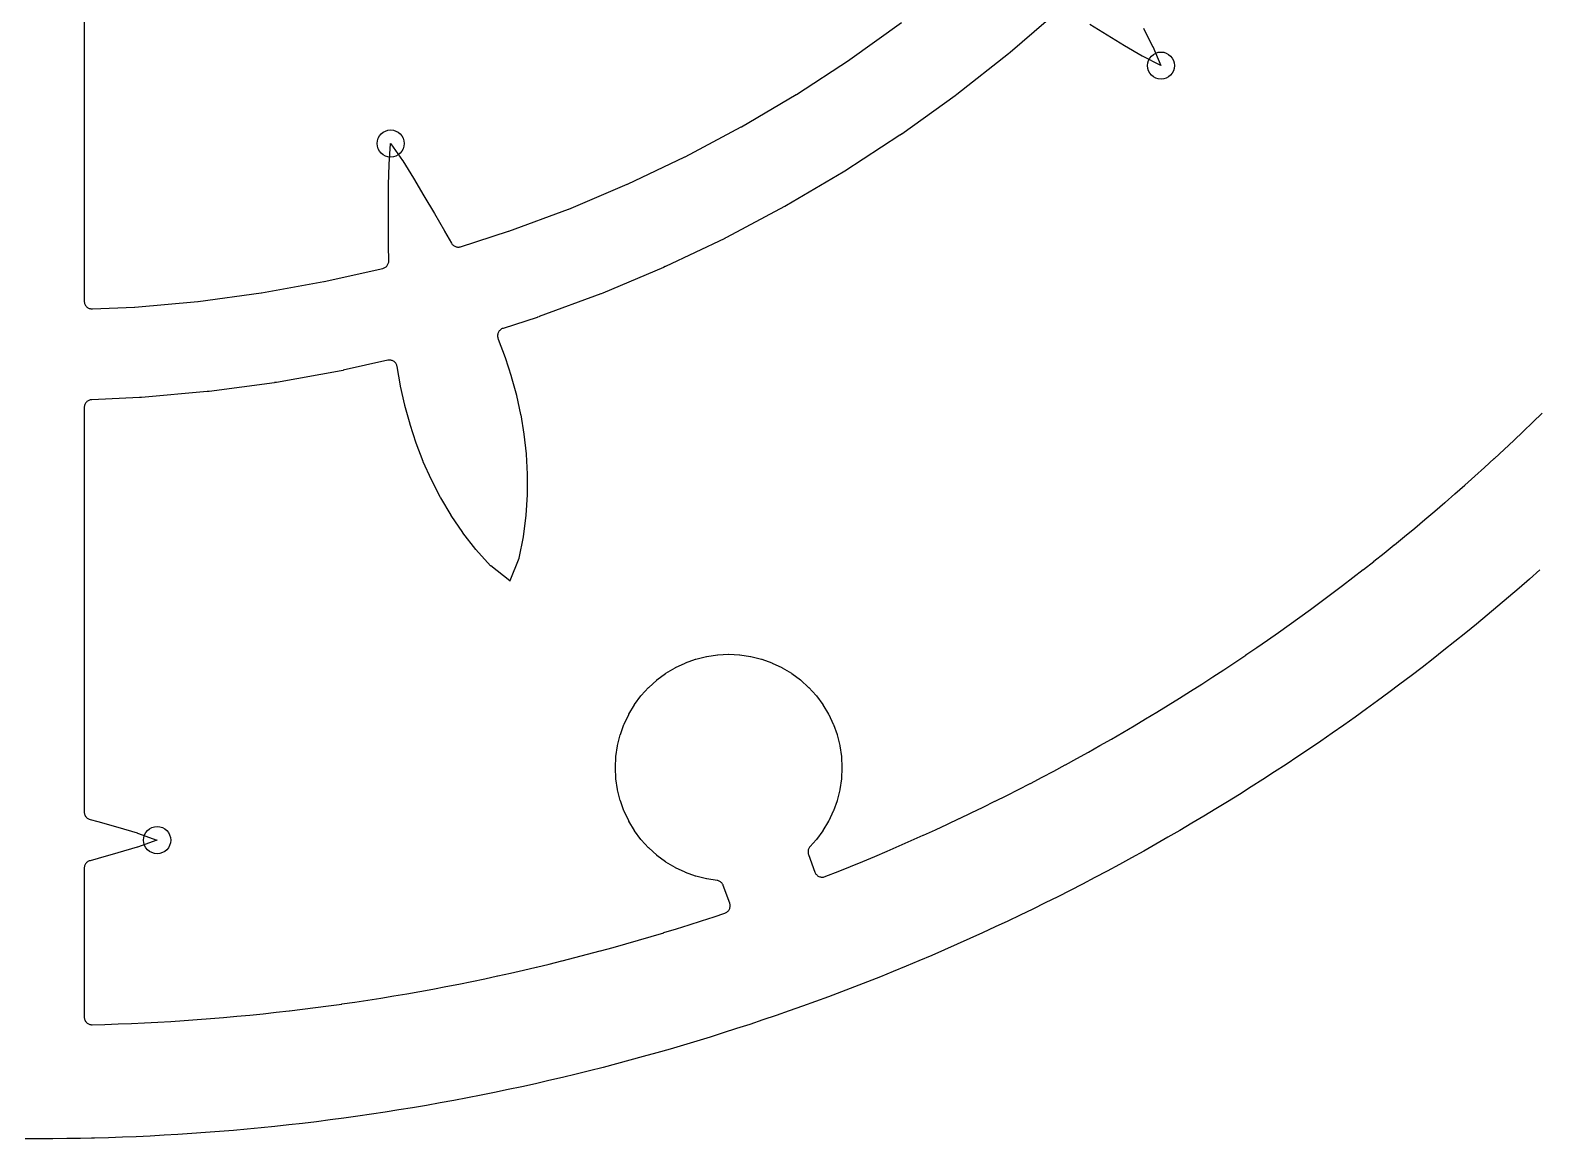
# Model space of a CAD drawing. Header units: millimetres. Extents: x -72 to 72, y -72 to 72.
# Drawn here: x -0.28 to 47.99, y -72.45 to -37.03 of the extents above; entities that cross this region are included whole.
import ezdxf

# ---------------------------------------------------------------- set-up
doc = ezdxf.new("R2010")
doc.units = ezdxf.units.MM
for name, color, linetype in [('CUT_INNER', 6, 'Continuous'), ('CUT_OUTER', 1, 'Continuous'), ('ENGRAVE', 7, 'Continuous')]:
    doc.layers.add(name, color=color, linetype=linetype)

msp = doc.modelspace()

# ---------------------------------------------------------------- linework, layer by layer
at = {"layer": 'CUT_INNER'}
for points in [[(1.449, -31.2659), (1.449, -45.6839), (1.4503, -45.7091), (1.4541, -45.7341), (1.4604, -45.7585), (1.4691, -45.7822), (1.4802, -45.8048), (1.4935, -45.8263), (1.5089, -45.8463), (1.5262, -45.8646), (1.5453, -45.8811), (1.5659, -45.8956), (1.5879, -45.9079), (1.6111, -45.918), (1.6351, -45.9256), (1.6598, -45.9308), (1.6849, -45.9335), (1.7101, -45.9337), (3.0523, -45.8741), (3.0634, -45.8734), (5.0842, -45.6935), (5.0952, -45.6923), (7.1061, -45.423), (7.117, -45.4213), (9.114, -45.0631), (9.1248, -45.0609), (10.9928, -44.6395), (11.0163, -44.633), (11.0391, -44.6242), (11.0609, -44.6133), (11.0815, -44.6002), (11.1008, -44.5852), (11.1185, -44.5684), (11.1345, -44.55), (11.1486, -44.5301), (11.1607, -44.5089), (11.1707, -44.4866), (11.1784, -44.4635), (11.1839, -44.4397), (11.187, -44.4155), (11.1877, -44.3911), (11.1793, -43.9338), (11.1793, -43.9324), (11.1747, -43.2824), (11.1755, -42.629), (11.1808, -41.9743), (11.1808, -41.973), (11.1931, -41.321), (11.1934, -41.3135), (11.2453, -40.6558), (11.246, -40.6507), (11.2494, -40.6551), (11.6278, -41.1951), (11.6319, -41.2013), (11.9735, -41.7568), (11.9742, -41.7579), (12.3102, -42.3178), (12.6425, -42.88), (12.9695, -43.4441), (12.9702, -43.4454), (13.1882, -43.8315), (13.2013, -43.8521), (13.2162, -43.8714), (13.233, -43.8891), (13.2514, -43.9051), (13.2713, -43.9192), (13.2925, -43.9313), (13.3148, -43.9413), (13.3379, -43.9491), (13.3617, -43.9546), (13.3859, -43.9577), (13.4103, -43.9585), (13.4347, -43.9569), (13.4588, -43.9529), (13.4823, -43.9466), (15.0144, -43.4548), (15.0248, -43.4512), (16.9271, -42.746), (16.9375, -42.7419), (18.8066, -41.9531), (18.8167, -41.9485), (20.6491, -41.0775), (20.659, -41.0726), (22.4509, -40.1212), (22.4606, -40.1157), (24.2085, -39.0858), (24.2179, -39.0799), (25.9184, -37.9735), (25.9276, -37.9672), (27.5774, -36.7864)], [(32.5874, -36.4217), (31.052, -37.7413), (31.0498, -37.7431), (31.0023, -37.7822), (31.0001, -37.7839), (29.3472, -39.0816), (29.345, -39.0833), (29.2958, -39.1202), (29.2936, -39.1218), (27.5848, -40.3449), (27.5825, -40.3465), (27.5317, -40.3812), (27.5294, -40.3827), (25.768, -41.5288), (25.7657, -41.5303), (25.7134, -41.5627), (25.711, -41.5641), (23.9005, -42.631), (23.8981, -42.6323), (23.8444, -42.6624), (23.842, -42.6637), (21.9859, -43.6492), (21.9835, -43.6504), (21.9285, -43.6781), (21.926, -43.6793), (20.0281, -44.5815), (20.0256, -44.5826), (19.9694, -44.6078), (19.9669, -44.6089), (18.0308, -45.426), (18.0283, -45.427), (17.9711, -45.4497), (17.9685, -45.4507), (15.9981, -46.1811), (15.9954, -46.182), (15.9373, -46.2021), (15.9347, -46.203), (14.8379, -46.5551), (14.8152, -46.5636), (14.7934, -46.5743), (14.7727, -46.5871), (14.7534, -46.6018), (14.7355, -46.6184), (14.7194, -46.6365), (14.7051, -46.6562), (14.6928, -46.6772), (14.6826, -46.6992), (14.6746, -46.7222), (14.6689, -46.7458), (14.6654, -46.7698), (14.6643, -46.7941), (14.6656, -46.8184), (14.6693, -46.8424), (14.6752, -46.866), (14.6834, -46.8889), (14.685, -46.8926), (14.6867, -46.897), (14.9049, -47.4854), (14.9067, -47.4903), (15.0992, -48.0851), (15.1008, -48.0907), (15.2655, -48.6926), (15.267, -48.6986), (15.4018, -49.3082), (15.403, -49.3146), (15.5063, -49.9326), (15.5072, -49.9393), (15.5773, -50.5662), (15.5779, -50.5732), (15.6131, -51.2094), (15.6133, -51.2165), (15.6119, -51.8626), (15.6117, -51.8701), (15.571, -52.5266), (15.5703, -52.5345), (15.4856, -53.2022), (15.4841, -53.2117), (15.3433, -53.8938), (15.3421, -53.8988), (15.3404, -53.9038), (15.0604, -54.6237), (15.058, -54.6289), (15.0533, -54.6256), (14.4466, -54.1475), (14.4427, -54.1441), (14.439, -54.1404), (13.9715, -53.6242), (13.9653, -53.6168), (13.5535, -53.0846), (13.5488, -53.078), (13.1805, -52.5331), (13.1765, -52.5268), (12.8473, -51.9709), (12.8438, -51.9646), (12.5512, -51.3986), (12.5482, -51.3923), (12.2903, -50.8166), (12.2877, -50.8104), (12.0629, -50.2255), (12.0607, -50.2194), (11.8674, -49.6257), (11.8656, -49.6198), (11.7019, -49.0176), (11.7005, -49.012), (11.5644, -48.4018), (11.5634, -48.3966), (11.4523, -47.7766), (11.4523, -47.7767), (11.4479, -47.7556), (11.4407, -47.7327), (11.4314, -47.7106), (11.42, -47.6894), (11.4066, -47.6695), (11.3913, -47.6509), (11.3744, -47.6339), (11.3559, -47.6186), (11.336, -47.6051), (11.3149, -47.5936), (11.2928, -47.5842), (11.2699, -47.5769), (11.2464, -47.5719), (11.2225, -47.5691), (11.1985, -47.5687), (11.1746, -47.5705), (11.1509, -47.5747), (9.7271, -47.8959), (9.7244, -47.8965), (9.6641, -47.9087), (9.6614, -47.9092), (7.593, -48.2802), (7.5902, -48.2807), (7.5294, -48.2902), (7.5267, -48.2906), (5.4439, -48.5695), (5.4411, -48.5698), (5.38, -48.5766), (5.3772, -48.5769), (3.284, -48.7632), (3.2813, -48.7634), (3.2199, -48.7675), (3.2171, -48.7676), (1.6879, -48.8355), (1.6642, -48.8377), (1.6407, -48.8422), (1.6179, -48.8488), (1.5957, -48.8576), (1.5745, -48.8685), (1.5544, -48.8813), (1.5356, -48.896), (1.5183, -48.9125), (1.5027, -48.9305), (1.4889, -48.9499), (1.4769, -48.9705), (1.467, -48.9922), (1.4592, -49.0147), (1.4535, -49.0379), (1.4501, -49.0615), (1.449, -49.0853), (1.449, -62.006), (1.4503, -62.031), (1.454, -62.0557), (1.4602, -62.08), (1.4688, -62.1035), (1.4798, -62.1261), (1.4929, -62.1474), (1.5081, -62.1674), (1.5252, -62.1857), (1.5441, -62.2021), (1.5645, -62.2167), (1.5862, -62.2291), (1.6091, -62.2392), (1.6329, -62.2471), (1.8879, -62.3169), (2.5181, -62.4943), (2.5194, -62.4947), (3.1452, -62.6781), (3.1523, -62.6804), (3.7728, -62.9034), (3.7779, -62.9055), (3.7728, -62.9077), (3.1523, -63.1306), (3.1452, -63.133), (2.5194, -63.3163), (2.5181, -63.3167), (1.8896, -63.4936), (1.6329, -63.564), (1.6091, -63.5718), (1.5862, -63.582), (1.5645, -63.5944), (1.5441, -63.6089), (1.5252, -63.6254), (1.5081, -63.6437), (1.4929, -63.6636), (1.4798, -63.6849), (1.4688, -63.7075), (1.4602, -63.731), (1.454, -63.7553), (1.4503, -63.78), (1.449, -63.8051), (1.449, -68.5564), (1.4502, -68.5813), (1.454, -68.606), (1.4601, -68.6302), (1.4687, -68.6537), (1.4795, -68.6761), (1.4926, -68.6974), (1.5077, -68.7173), (1.5247, -68.7356), (1.5434, -68.7521), (1.5637, -68.7666), (1.5854, -68.7791), (1.6081, -68.7893), (1.6318, -68.7972), (1.6562, -68.8027), (1.6809, -68.8057), (1.7059, -68.8063), (2.1105, -68.7951), (2.112, -68.7951), (2.5326, -68.7809), (2.5341, -68.7808), (2.9546, -68.7641), (2.9561, -68.764), (3.3764, -68.7446), (3.378, -68.7446), (3.7982, -68.7226), (3.7997, -68.7225), (4.2198, -68.698), (4.2213, -68.6979), (4.6412, -68.6708), (4.6428, -68.6707), (5.0625, -68.6411), (5.064, -68.641), (5.4836, -68.6087), (5.4851, -68.6086), (5.9045, -68.5738), (5.906, -68.5736), (6.3251, -68.5362), (6.3266, -68.5361), (6.7455, -68.4961), (6.747, -68.496), (7.1657, -68.4535), (7.1672, -68.4533), (7.5856, -68.4082), (7.5871, -68.408), (8.0052, -68.3604), (8.0067, -68.3602), (8.4245, -68.31), (8.426, -68.3098), (8.8434, -68.257), (8.845, -68.2568), (9.2621, -68.2015), (9.2636, -68.2012), (9.6804, -68.1433), (9.6819, -68.1431), (10.0983, -68.0827), (10.0999, -68.0824), (10.5159, -68.0194), (10.5174, -68.0192), (10.9331, -67.9536), (10.9346, -67.9534), (11.3498, -67.8852), (11.3513, -67.885), (11.7661, -67.8143), (11.7676, -67.8141), (12.182, -67.7409), (12.1835, -67.7406), (12.5974, -67.6648), (12.5989, -67.6646), (13.0124, -67.5863), (13.0139, -67.586), (13.4268, -67.5051), (13.4283, -67.5048), (13.8408, -67.4215), (13.8423, -67.4212), (14.2542, -67.3353), (14.2557, -67.335), (14.6671, -67.2466), (14.6686, -67.2462), (15.0794, -67.1553), (15.0809, -67.155), (15.4912, -67.0615), (15.4927, -67.0612), (15.9024, -66.9652), (15.9039, -66.9648), (16.313, -66.8664), (16.3145, -66.866), (16.723, -66.765), (16.7245, -66.7646), (17.1323, -66.6611), (17.1338, -66.6608), (17.541, -66.5548), (17.5425, -66.5544), (17.9491, -66.4459), (17.9505, -66.4455), (18.3564, -66.3345), (18.3579, -66.3341), (18.7631, -66.2206), (18.7646, -66.2202), (19.1691, -66.1042), (19.1705, -66.1038), (19.5743, -65.9854), (19.5758, -65.9849), (19.9788, -65.864), (19.9803, -65.8636), (20.3826, -65.7402), (20.3841, -65.7397), (20.7856, -65.6139), (20.787, -65.6134), (21.1878, -65.4851), (21.1893, -65.4847), (21.5892, -65.3539), (21.5907, -65.3534), (21.9302, -65.2401), (21.9535, -65.231), (21.9757, -65.2197), (21.9967, -65.2061), (22.0162, -65.1906), (22.0341, -65.1732), (22.0502, -65.1541), (22.0643, -65.1335), (22.0762, -65.1116), (22.0859, -65.0886), (22.0933, -65.0648), (22.0983, -65.0403), (22.1008, -65.0155), (22.1008, -64.9906), (22.0983, -64.9657), (22.0934, -64.9413), (22.086, -64.9174), (21.8818, -64.3565), (21.8724, -64.334), (21.8608, -64.3125), (21.8471, -64.2923), (21.8316, -64.2735), (21.8143, -64.2562), (21.7954, -64.2408), (21.775, -64.2273), (21.7535, -64.2158), (21.7309, -64.2065), (21.7076, -64.1994), (21.6836, -64.1947), (21.353, -64.1456), (21.341, -64.1433), (21.008, -64.0599), (20.9963, -64.0563), (20.6731, -63.9407), (20.6618, -63.936), (20.3515, -63.7892), (20.3407, -63.7835), (20.0463, -63.607), (20.0361, -63.6002), (19.7605, -63.3957), (19.751, -63.388), (19.4967, -63.1575), (19.488, -63.1488), (19.2575, -62.8945), (19.2497, -62.885), (19.0453, -62.6093), (19.0385, -62.5991), (18.862, -62.3047), (18.8562, -62.2939), (18.7095, -61.9837), (18.7048, -61.9723), (18.5892, -61.6492), (18.5856, -61.6375), (18.5022, -61.3045), (18.4998, -61.2925), (18.4495, -60.953), (18.4483, -60.9408), (18.4314, -60.598), (18.4314, -60.5857), (18.4483, -60.2429), (18.4495, -60.2307), (18.4998, -59.8912), (18.5022, -59.8792), (18.5856, -59.5462), (18.5892, -59.5345), (18.7048, -59.2114), (18.7095, -59.2), (18.8562, -58.8898), (18.862, -58.879), (19.0385, -58.5846), (19.0453, -58.5744), (19.2497, -58.2987), (19.2575, -58.2892), (19.488, -58.0349), (19.4967, -58.0262), (19.751, -57.7957), (19.7605, -57.788), (20.0361, -57.5835), (20.0463, -57.5767), (20.3407, -57.4002), (20.3515, -57.3945), (20.6618, -57.2477), (20.6731, -57.243), (20.9963, -57.1274), (21.008, -57.1238), (21.341, -57.0404), (21.353, -57.0381), (21.6925, -56.9877), (21.7047, -56.9865), (22.0475, -56.9697), (22.0598, -56.9697), (22.4026, -56.9865), (22.4148, -56.9877), (22.7543, -57.0381), (22.7663, -57.0404), (23.0992, -57.1238), (23.111, -57.1274), (23.4341, -57.243), (23.4454, -57.2477), (23.7557, -57.3945), (23.7665, -57.4002), (24.0609, -57.5767), (24.0711, -57.5835), (24.3468, -57.788), (24.3563, -57.7957), (24.6106, -58.0262), (24.6192, -58.0349), (24.8497, -58.2892), (24.8575, -58.2987), (25.062, -58.5744), (25.0688, -58.5846), (25.2452, -58.879), (25.251, -58.8898), (25.3978, -59.2), (25.4025, -59.2114), (25.5181, -59.5345), (25.5216, -59.5462), (25.605, -59.8792), (25.6074, -59.8912), (25.6578, -60.2307), (25.659, -60.2429), (25.6758, -60.5857), (25.6758, -60.598), (25.659, -60.9408), (25.6578, -60.953), (25.6074, -61.2925), (25.605, -61.3045), (25.5216, -61.6375), (25.5181, -61.6492), (25.4025, -61.9723), (25.3978, -61.9837), (25.251, -62.2939), (25.2452, -62.3047), (25.0688, -62.5991), (25.062, -62.6093), (24.8575, -62.885), (24.8497, -62.8945), (24.6542, -63.1103), (24.6385, -63.1293), (24.6248, -63.1498), (24.6132, -63.1716), (24.6039, -63.1944), (24.5967, -63.218), (24.592, -63.2422), (24.5897, -63.2668), (24.5898, -63.2914), (24.5923, -63.3159), (24.5972, -63.3401), (24.6045, -63.3637), (24.8093, -63.9263), (24.8189, -63.9492), (24.8308, -63.9711), (24.8448, -63.9917), (24.8608, -64.0107), (24.8786, -64.0281), (24.898, -64.0436), (24.9189, -64.0572), (24.9411, -64.0685), (24.9642, -64.0777), (24.9881, -64.0845), (25.0126, -64.0888), (25.0374, -64.0907), (25.0623, -64.0902), (25.087, -64.0871), (25.1113, -64.0816), (25.1349, -64.0738), (25.1635, -64.0626), (25.1649, -64.0621), (25.5561, -63.907), (25.5575, -63.9065), (25.9478, -63.749), (25.9492, -63.7484), (26.3384, -63.5886), (26.3399, -63.588), (26.7281, -63.4258), (26.7295, -63.4252), (27.1168, -63.2606), (27.1182, -63.26), (27.5044, -63.093), (27.5058, -63.0924), (27.891, -62.9231), (27.8924, -62.9225), (28.2766, -62.7508), (28.278, -62.7501), (28.6611, -62.5761), (28.6625, -62.5754), (29.0445, -62.399), (29.0459, -62.3984), (29.4269, -62.2196), (29.4282, -62.219), (29.8081, -62.0379), (29.8095, -62.0373), (30.1882, -61.8539), (30.1895, -61.8532), (30.5671, -61.6675), (30.5685, -61.6668), (30.9449, -61.4787), (30.9463, -61.478), (31.3216, -61.2877), (31.3229, -61.287), (31.697, -61.0944), (31.6984, -61.0937), (32.0713, -60.8987), (32.0727, -60.898), (32.4444, -60.7008), (32.4457, -60.7001), (32.8162, -60.5006), (32.8176, -60.4998), (33.1868, -60.2981), (33.1882, -60.2973), (33.5562, -60.0933), (33.5575, -60.0926), (33.9243, -59.8863), (33.9256, -59.8855), (34.2911, -59.677), (34.2924, -59.6762), (34.6566, -59.4655), (34.6579, -59.4647), (35.0208, -59.2517), (35.0222, -59.2509), (35.3837, -59.0357), (35.3851, -59.0349), (35.7453, -58.8175), (35.7466, -58.8167), (36.1055, -58.597), (36.1068, -58.5962), (36.4644, -58.3744), (36.4657, -58.3736), (36.8219, -58.1496), (36.8232, -58.1487), (37.178, -57.9225), (37.1793, -57.9217), (37.5327, -57.6933), (37.534, -57.6925), (37.886, -57.4619), (37.8873, -57.4611), (38.2379, -57.2284), (38.2391, -57.2275), (38.5883, -56.9927), (38.5896, -56.9918), (38.9373, -56.7549), (38.9385, -56.754), (39.2848, -56.5149), (39.286, -56.514), (39.6308, -56.2728), (39.6321, -56.2719), (39.9753, -56.0285), (39.9766, -56.0276), (40.3184, -55.7822), (40.3196, -55.7813), (40.6599, -55.5338), (40.6611, -55.5328), (40.9999, -55.2832), (41.0011, -55.2823), (41.3383, -55.0306), (41.3395, -55.0297), (41.6752, -54.7759), (41.6764, -54.775), (42.0105, -54.5192), (42.0117, -54.5182), (42.3442, -54.2604), (42.3455, -54.2594), (42.6764, -53.9995), (42.6776, -53.9986), (43.0069, -53.7367), (43.0081, -53.7357), (43.3358, -53.4718), (43.337, -53.4708), (43.6631, -53.2049), (43.6643, -53.2039), (43.9887, -52.9359), (43.9899, -52.935), (44.3127, -52.665), (44.3139, -52.6641), (44.635, -52.3922), (44.6362, -52.3912), (44.9557, -52.1173), (44.9568, -52.1163), (45.2746, -51.8405), (45.2758, -51.8395), (45.5918, -51.5617), (45.593, -51.5607), (45.9074, -51.281), (45.9085, -51.28), (46.2212, -50.9983), (46.2223, -50.9973), (46.5332, -50.7138), (46.5343, -50.7127), (46.8435, -50.4273), (46.8446, -50.4262), (47.152, -50.1389), (47.1532, -50.1379), (47.4588, -49.8486), (47.4599, -49.8476), (47.7638, -49.5565), (47.7649, -49.5554), (48.0669, -49.2625)], [(35.3129, -36.9623), (35.6078, -37.5439), (35.611, -37.5506), (35.8734, -38.1555), (35.8754, -38.1608), (35.8707, -38.1587), (35.2829, -37.859), (35.2763, -37.8554), (34.7142, -37.5249), (34.7131, -37.5243), (34.1537, -37.1874), (33.5966, -36.8466)]]:
    msp.add_lwpolyline(points, dxfattribs=at)
at = {"layer": 'CUT_OUTER'}
msp.add_lwpolyline([(47.9926, -54.2744), (47.6587, -54.5679), (47.3229, -54.8593), (46.9854, -55.1486), (46.6462, -55.4359), (46.3052, -55.721), (45.9624, -56.0041), (45.6179, -56.2851), (45.2717, -56.5639), (44.9237, -56.8406), (44.5741, -57.1152), (44.2228, -57.3877), (43.8699, -57.6579), (43.5153, -57.926), (43.159, -58.1919), (42.8012, -58.4557), (42.4417, -58.7172), (42.0806, -58.9765), (41.7179, -59.2336), (41.3537, -59.4884), (40.9879, -59.7411), (40.6206, -59.9914), (40.2517, -60.2395), (39.8813, -60.4854), (39.5094, -60.729), (39.1361, -60.9702), (38.7612, -61.2092), (38.3849, -61.4459), (38.0072, -61.6803), (37.628, -61.9123), (37.2474, -62.142), (36.8654, -62.3694), (36.482, -62.5944), (36.0973, -62.8171), (35.7111, -63.0374), (35.3237, -63.2554), (34.9349, -63.4709), (34.5448, -63.6841), (34.1534, -63.8948), (33.7607, -64.1032), (33.3667, -64.3091), (32.9715, -64.5127), (32.575, -64.7138), (32.1773, -64.9124), (31.7784, -65.1086), (31.3783, -65.3024), (30.9771, -65.4937), (30.5746, -65.6825), (30.171, -65.8689), (29.7663, -66.0528), (29.3604, -66.2342), (28.9535, -66.4131), (28.5454, -66.5895), (28.1363, -66.7634), (27.7261, -66.9348), (27.3149, -67.1036), (26.9026, -67.27), (26.4894, -67.4338), (26.0751, -67.5951), (25.6599, -67.7538), (25.2436, -67.9099), (24.8265, -68.0636), (24.4084, -68.2146), (23.9894, -68.3631), (23.5695, -68.509), (23.1486, -68.6523), (22.727, -68.7931), (22.3044, -68.9312), (21.8811, -69.0668), (21.4569, -69.1997), (21.0319, -69.3301), (20.6061, -69.4578), (20.1795, -69.583), (19.7522, -69.7055), (19.3241, -69.8254), (18.8953, -69.9426), (18.4658, -70.0572), (18.0355, -70.1692), (17.6047, -70.2786), (17.1731, -70.3853), (16.7409, -70.4893), (16.3081, -70.5907), (15.8746, -70.6894), (15.4406, -70.7855), (15.006, -70.8789), (14.5708, -70.9697), (14.135, -71.0577), (13.6988, -71.1431), (13.262, -71.2259), (12.8247, -71.3059), (12.3869, -71.3832), (11.9487, -71.4579), (11.51, -71.5299), (11.0709, -71.5991), (10.6314, -71.6657), (10.1914, -71.7296), (9.7511, -71.7908), (9.3104, -71.8493), (8.8694, -71.905), (8.428, -71.9581), (7.9864, -72.0085), (7.5444, -72.0561), (7.1021, -72.1011), (6.6596, -72.1433), (6.2168, -72.1828), (5.7738, -72.2196), (5.3305, -72.2536), (4.8871, -72.285), (4.4435, -72.3136), (3.9997, -72.3395), (3.5557, -72.3627), (3.1116, -72.3831), (2.6674, -72.4009), (2.2232, -72.4159), (1.7788, -72.4282), (1.6763, -72.4304), (1.3336, -72.4377), (0.8891, -72.4445), (0.4445, -72.4486), (0, -72.45), (-0.4445, -72.4486)], dxfattribs=at)
at = {"layer": 'ENGRAVE'}
for centre in [(35.876, -38.1613), (11.2458, -40.6499), (3.7788, -62.9055)]:
    msp.add_circle(centre, 0.4347, dxfattribs=at)

doc.saveas('drawing.dxf')
